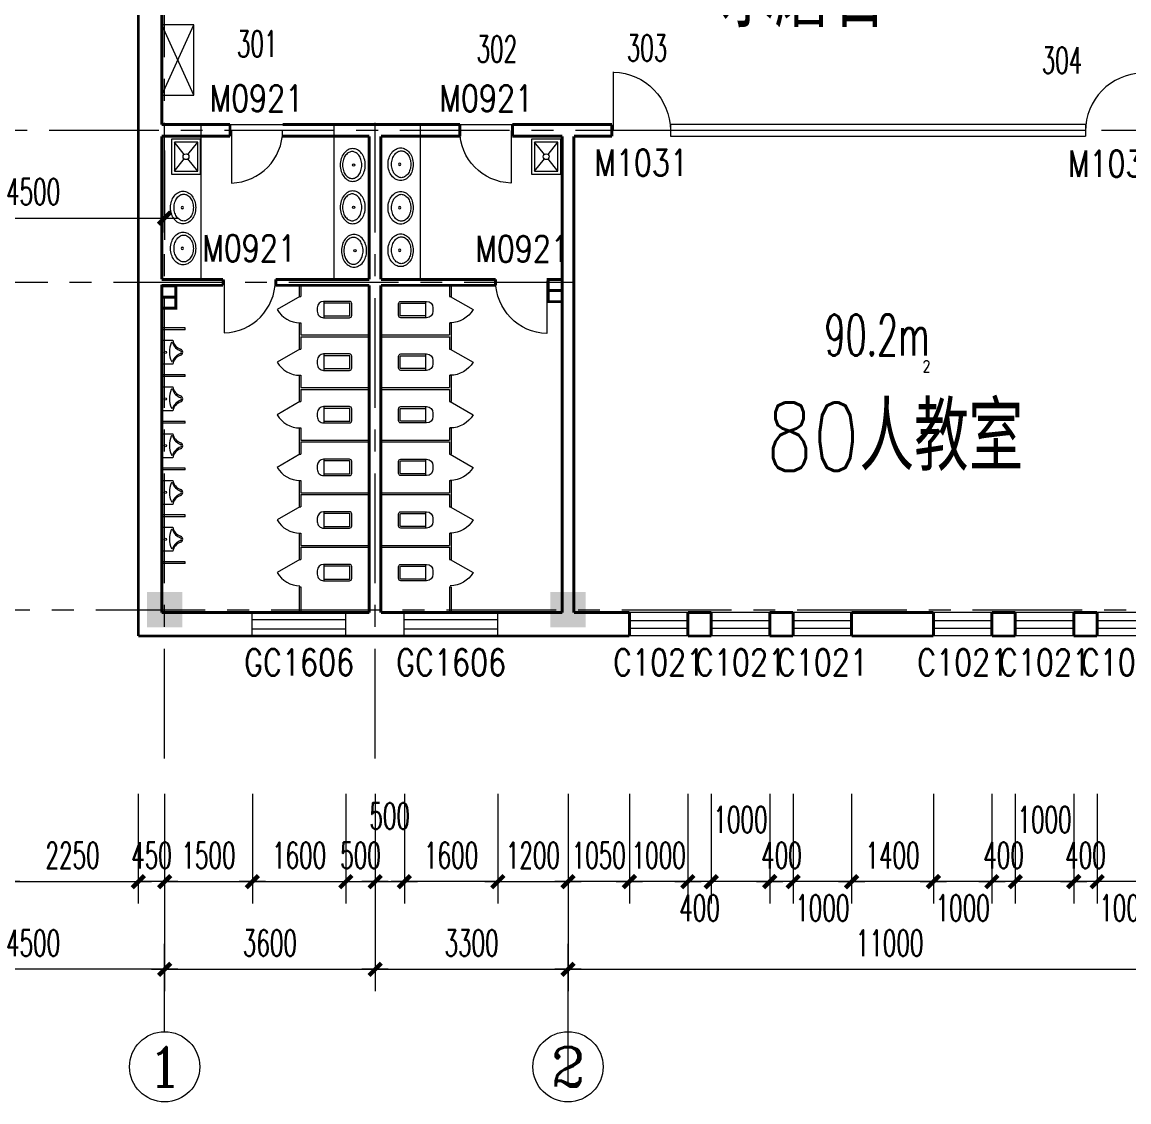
# Model space of a CAD drawing. Extents: x 1575758 to 1999219, y -897052 to -636879.
# Drawn here: x 1744537 to 1763468, y -718238 to -699764 of the extents above; entities that cross this region are included whole.
import ezdxf
from ezdxf.enums import TextEntityAlignment as Align

# ---------------------------------------------------------------- set-up
doc = ezdxf.new("R2010")
doc.units = 0
doc.header["$LTSCALE"] = 1500
doc.header["$MEASUREMENT"] = 0
doc.linetypes.add('CENTER', pattern=[2, 1.25, -0.25, 0.25, -0.25])
doc.linetypes.add('DASH', pattern=[0.35, 0.25, -0.1])
doc.layers.get('0').update_dxf_attribs({"linetype": 'CONTINUOUS', "lineweight": 5})
doc.layers.get('DEFPOINTS').update_dxf_attribs({"linetype": 'CONTINUOUS', "lineweight": 5})
for name, color, linetype, lineweight in [('AXIS', 7, 'CONTINUOUS', 5), ('AXIS_TEXT', 7, 'CONTINUOUS', 5), ('COLUMN', 7, 'CONTINUOUS', 5), ('DOTE', 7, 'CENTER', 5), ('LVTRY', 7, 'CONTINUOUS', 5), ('LVTRY_WINDOW', 7, 'CONTINUOUS', 5), ('PUB_DIM', 7, 'CONTINUOUS', 5), ('PUB_TEXT', 7, 'CONTINUOUS', 5), ('STAIR', 7, 'CONTINUOUS', 0), ('U型玻璃', 7, 'CONTINUOUS', 5), ('WALL', 7, 'CONTINUOUS', 5), ('WINDOW', 7, 'CONTINUOUS', 0), ('WINDOW_TEXT', 7, 'CONTINUOUS', 5), ('我的', 7, 'CONTINUOUS', 5)]:
    doc.layers.add(name, color=color, linetype=linetype, lineweight=lineweight)
doc.styles.add('_SIMPLEX', font='SIMPLEX.shx', dxfattribs={"width": 0.6})
doc.styles.add('COMPLEX', font='COMPLEX')
doc.styles.add('DIM_FONT', font='romans.shx', dxfattribs={"width": 0.6})
doc.styles.add('H1', font='romans.shx', dxfattribs={"width": 1.2, "bigfont": 'hztxt.shx'})
doc.styles.add('SIMPLEX', font='SIMPLEX.SHX', dxfattribs={"width": 0.6})
doc.dimstyles.new('NORMAL', dxfattribs={"dimscale": 1.5, "dimtxt": 300, "dimasz": 1, "dimexe": 250, "dimexo": 300, "dimgap": 150, "dimtad": 1, "dimdec": 0, "dimdsep": 46, "dimtxsty": 'DIM_FONT', "dimblk1": '_DIMX', "dimblk2": '_DIMX', "dimsah": 1, "dimcen": 2.5, "dimdle": 0.3, "dimclrd": 256, "dimclre": 256, "dimclrt": 256, "dimadec": 0, "dimazin": 0, "dimtfac": 1, "dimtdec": 0, "dimtix": 1, "dimtmove": 2, "dimatfit": 3, "dimldrblk": '_DIMX', "dimfxl": 1, "dimtvp": 1, "dimtolj": 1, "dimtzin": 0, "dimlwd": -1, "dimlwe": -1, "dimarcsym": 0})

# ---------------------------------------------------------------- blocks, each defined once
blk = doc.blocks.new('_FZH')
blk.add_solid([(0.5, -0.5), (-0.5, -0.5), (0.5, 0.5), (-0.5, 0.5)])
blk = doc.blocks.new('M_A2ZXL')
blk.add_line((-0.472, 0), (-0.472, -1))
blk.add_arc((-0.5, 0), 1, 271.6231, 0)
blk = doc.blocks.new('_WBLK')
for p, q in [((-0.5, 0.5), (0.5, 0.5)), ((0.5, 0.167), (-0.5, 0.167)), ((0.5, -0.167), (-0.5, -0.167)), ((-0.5, -0.5), (0.5, -0.5))]:
    blk.add_line(p, q)
at = {"layer": 'WINDOW_TEXT', "style": 'SIMPLEX', "flags": 9}
blk.add_attdef('A', text='', height=1, dxfattribs=at).set_placement((0, 1.5), align=Align.MIDDLE)
blk = doc.blocks.new('_LV6')
for p, q in [((-140, -340), (-140, -780)), ((-110, -340), (-110, -770)), ((100, -300), (-100, -300)), ((100, -330), (-100, -330)), ((110, -770), (110, -340)), ((140, -780), (140, -340)), ((140, -770), (-140, -770)), ((-30, -890), (30, -890))]:
    blk.add_line(p, q)
for centre, radius, start, end in [((-100, -340), 40, 90, 180), ((-100, -340), 10, 90, 180), ((100, -340), 40, 0, 90), ((100, -340), 10, 0, 90), ((-30, -780), 110, 180, 270), ((30, -780), 110, 270, 0)]:
    blk.add_arc(centre, radius, start, end)
blk = doc.blocks.new('_DBLK')
blk.add_line((-0.5, 0), (0, -0.866))
blk.add_arc((-0.5, 0), 1, 300, 0)
at = {"layer": 'WINDOW_TEXT', "style": 'SIMPLEX', "flags": 9}
blk.add_attdef('A', text='', height=1, dxfattribs=at).set_placement((0, 1.5), align=Align.MIDDLE)
blk = doc.blocks.new('_LV8')
for p, q in [((-205, 0), (205, 0)), ((-205, -191), (-205, 0)), ((205, 0), (205, -191))]:
    blk.add_line(p, q)
blk.add_circle((0, -60), 20)
for centre, radius, start, end in [((-152, -175), 10, 114.1084, 248.1394), ((5, -526), 395, 66.6675, 114.1084), ((-243, -401), 233, 19.2639, 68.1394), ((243, -401), 233, 110.4941, 160.7361), ((158, -173), 10, 290.4941, 66.6675), ((-243, -391), 203, 19.2639, 79.2894), ((0, -306), 54, 199.2639, 269.7777), ((0, -316), 24, 199.2639, 269.4998), ((0, -306), 54, 270.2223, 340.7361), ((0, -316), 24, 270.5002, 340.7361), ((243, -391), 203, 100.7106, 160.7361)]:
    blk.add_arc(centre, radius, start, end)
blk = doc.blocks.new('_GCBLK')
at = {"linetype": 'DASH'}
for p, q in [((-0.5, -0.5), (-0.5, 0.5)), ((0.5, -0.5), (0.5, 0.5)), ((-0.5, 0.2), (0.5, 0.2)), ((-0.5, -0.2), (0.5, -0.2))]:
    blk.add_line(p, q, dxfattribs=at)
at = {"layer": 'WINDOW_TEXT', "style": 'SIMPLEX', "flags": 9}
blk.add_attdef('A', text='', height=1, dxfattribs=at).set_placement((0, 1.5), align=Align.MIDDLE)
blk = doc.blocks.new('_LV3')
for points in [[(280, -265, 0.12431), (260, -186, 0.105707), (198, -113, 0.086941), (110, -67, 0.077137), (0, -50, 0.077137), (-110, -67, 0.086941), (-198, -113, 0.105707), (-260, -186, 0.12431), (-280, -265, 0.12431), (-260, -344, 0.105707), (-198, -417, 0.086941), (-110, -463, 0.077137), (0, -480, 0.077137), (110, -463, 0.086941), (198, -417, 0.105707), (260, -344, 0.12431)], [(230, -275, 0.12431), (216, -220, 0.105707), (168, -163, 0.086941), (95, -125, 0.077137), (0, -110, 0.077137), (-95, -125, 0.086941), (-168, -163, 0.105707), (-216, -220, 0.12431), (-230, -275, 0.12431), (-216, -330, 0.105707), (-168, -387, 0.086941), (-95, -425, 0.077137), (0, -440, 0.077137), (95, -425, 0.086941), (168, -387, 0.105707), (216, -330, 0.12431)]]:
    blk.add_lwpolyline(points, format="xyb", close=True)
blk.add_circle((0, -250), 20)
blk = doc.blocks.new('_DIMX')
blk.add_line((-150, 0), (150, 0))
at = {"const_width": 50}
blk.add_lwpolyline([(-70, -70), (70, 70)], dxfattribs=at)
blk = doc.blocks.new('*D557')
at = {"layer": 'AXIS'}
for p, q in [((1742475, -701958), (1742475, -703491)), ((1746975, -701958), (1746975, -703491)), ((1742476, -703116), (1746973, -703116))]:
    blk.add_line(p, q, dxfattribs=at)
at = {"layer": 'DEFPOINTS', "color": 0, "lineweight": 5}
for p in [(1742475, -701508), (1746975, -701508), (1746975, -703116)]:
    blk.add_point(p, dxfattribs=at)
at = {"layer": 'AXIS', "xscale": 1.5, "yscale": 1.5, "zscale": 1.5, "rotation": 180}
blk.add_blockref('_DIMX', (1742475, -703116), dxfattribs=at)
at = {"layer": 'AXIS', "xscale": 1.5, "yscale": 1.5, "zscale": 1.5}
blk.add_blockref('_DIMX', (1746975, -703116), dxfattribs=at)
at = {"layer": 'AXIS', "insert": (1744725, -702666), "char_height": 450, "attachment_point": 5, "style": 'DIM_FONT'}
blk.add_mtext('\\A1;4500', dxfattribs=at)
blk = doc.blocks.new('*D1150')
at = {"layer": 'AXIS'}
for p, q in [((1746975, -713005), (1746975, -716345)), ((1750575, -713005), (1750575, -716345)), ((1746976, -715970), (1750573, -715970))]:
    blk.add_line(p, q, dxfattribs=at)
at = {"layer": 'DEFPOINTS', "color": 0, "lineweight": 5}
for p in [(1746975, -712555), (1750575, -712555), (1750575, -715970)]:
    blk.add_point(p, dxfattribs=at)
at = {"layer": 'AXIS', "xscale": 1.5, "yscale": 1.5, "zscale": 1.5, "rotation": 180}
blk.add_blockref('_DIMX', (1746975, -715970), dxfattribs=at)
at = {"layer": 'AXIS', "xscale": 1.5, "yscale": 1.5, "zscale": 1.5}
blk.add_blockref('_DIMX', (1750575, -715970), dxfattribs=at)
at = {"layer": 'AXIS', "insert": (1748775, -715520), "char_height": 450, "attachment_point": 5, "style": 'DIM_FONT'}
blk.add_mtext('\\A1;3600', dxfattribs=at)
blk = doc.blocks.new('*D1155')
at = {"layer": 'AXIS'}
for p, q in [((1753875, -713005), (1753875, -716345)), ((1764875, -712970), (1764875, -716345)), ((1753876, -715970), (1764873, -715970))]:
    blk.add_line(p, q, dxfattribs=at)
at = {"layer": 'DEFPOINTS', "color": 0, "lineweight": 5}
for p in [(1764875, -712520), (1753875, -712555), (1764875, -715970)]:
    blk.add_point(p, dxfattribs=at)
at = {"layer": 'AXIS', "xscale": 1.5, "yscale": 1.5, "zscale": 1.5, "rotation": 180}
blk.add_blockref('_DIMX', (1753875, -715970), dxfattribs=at)
at = {"layer": 'AXIS', "xscale": 1.5, "yscale": 1.5, "zscale": 1.5}
blk.add_blockref('_DIMX', (1764875, -715970), dxfattribs=at)
at = {"layer": 'AXIS', "insert": (1759375, -715520), "char_height": 450, "attachment_point": 5, "style": 'DIM_FONT'}
blk.add_mtext('\\A1;11000', dxfattribs=at)
blk = doc.blocks.new('_AXISO')
blk.add_circle((0, 0), 0.5)
at = {"layer": 'AXIS_TEXT', "style": 'COMPLEX', "width": 1.041667}
blk.add_attdef('A', text='', height=0.56, dxfattribs=at).set_placement((-0.25, -0.28), (0.25, -0.28), align=Align.FIT)
blk = doc.blocks.new('*D1188')
at = {"layer": 'DEFPOINTS', "color": 0, "lineweight": 5}
for p in [(1762925, -712520), (1763925, -712520), (1762925, -714470)]:
    blk.add_point(p, dxfattribs=at)
at = {"layer": 'PUB_DIM'}
for p, q in [((1762925, -712970), (1762925, -714845)), ((1763925, -712970), (1763925, -714845)), ((1763923, -714470), (1762926, -714470))]:
    blk.add_line(p, q, dxfattribs=at)
at = {"layer": 'PUB_DIM', "xscale": 1.5, "yscale": 1.5, "zscale": 1.5}
for p, rotation in [((1762925, -714470), 179.9999999999866), ((1763925, -714470), 359.9999999999867)]:
    blk.add_blockref('_DIMX', p, dxfattribs=dict(at, rotation=rotation))
at = {"layer": 'PUB_DIM', "insert": (1763425, -714920), "char_height": 450, "attachment_point": 5, "style": 'DIM_FONT'}
blk.add_mtext('\\A1;1000', dxfattribs=at)
blk = doc.blocks.new('*D1189')
at = {"layer": 'DEFPOINTS', "color": 0, "lineweight": 5}
for p in [(1762525, -712520), (1762925, -712520), (1762525, -714470)]:
    blk.add_point(p, dxfattribs=at)
at = {"layer": 'PUB_DIM'}
for p, q in [((1762525, -712970), (1762525, -714845)), ((1762925, -712970), (1762925, -714845)), ((1762523, -714470), (1762522, -714470)), ((1762925, -714470), (1762525, -714470)), ((1762926, -714470), (1762928, -714470))]:
    blk.add_line(p, q, dxfattribs=at)
at = {"layer": 'PUB_DIM', "xscale": 1.5, "yscale": 1.5, "zscale": 1.5}
blk.add_blockref('_DIMX', (1762525, -714470), dxfattribs=at)
at = {"layer": 'PUB_DIM', "xscale": 1.5, "yscale": 1.5, "zscale": 1.5, "rotation": 180}
blk.add_blockref('_DIMX', (1762925, -714470), dxfattribs=at)
at = {"layer": 'PUB_DIM', "insert": (1762725, -714020), "char_height": 450, "attachment_point": 5, "style": 'DIM_FONT'}
blk.add_mtext('\\A1;400', dxfattribs=at)
blk = doc.blocks.new('*D1190')
at = {"layer": 'DEFPOINTS', "color": 0, "lineweight": 5}
for p in [(1761525, -712520), (1762525, -712520), (1761525, -714470)]:
    blk.add_point(p, dxfattribs=at)
at = {"layer": 'PUB_DIM'}
for p, q in [((1761525, -712970), (1761525, -714845)), ((1762525, -712970), (1762525, -714845)), ((1762523, -714470), (1761526, -714470))]:
    blk.add_line(p, q, dxfattribs=at)
at = {"layer": 'PUB_DIM', "xscale": 1.5, "yscale": 1.5, "zscale": 1.5}
for p, rotation in [((1761525, -714470), 179.9999999999866), ((1762525, -714470), 359.9999999999867)]:
    blk.add_blockref('_DIMX', p, dxfattribs=dict(at, rotation=rotation))
at = {"layer": 'PUB_DIM', "insert": (1762025, -713407), "char_height": 450, "attachment_point": 5, "style": 'DIM_FONT'}
blk.add_mtext('\\A1;1000', dxfattribs=at)
blk = doc.blocks.new('*D1191')
at = {"layer": 'DEFPOINTS', "color": 0, "lineweight": 5}
for p in [(1761125, -712520), (1761525, -712520), (1761125, -714470)]:
    blk.add_point(p, dxfattribs=at)
at = {"layer": 'PUB_DIM'}
for p, q in [((1761125, -712970), (1761125, -714845)), ((1761525, -712970), (1761525, -714845)), ((1761123, -714470), (1761122, -714470)), ((1761525, -714470), (1761125, -714470)), ((1761526, -714470), (1761528, -714470))]:
    blk.add_line(p, q, dxfattribs=at)
at = {"layer": 'PUB_DIM', "xscale": 1.5, "yscale": 1.5, "zscale": 1.5}
for p, rotation in [((1761125, -714470), 359.9999999999833), ((1761525, -714470), 179.9999999999833)]:
    blk.add_blockref('_DIMX', p, dxfattribs=dict(at, rotation=rotation))
at = {"layer": 'PUB_DIM', "insert": (1761325, -714020), "char_height": 450, "attachment_point": 5, "style": 'DIM_FONT'}
blk.add_mtext('\\A1;400', dxfattribs=at)
blk = doc.blocks.new('*D1192')
at = {"layer": 'DEFPOINTS', "color": 0, "lineweight": 5}
for p in [(1760125, -712520), (1761125, -712520), (1760125, -714470)]:
    blk.add_point(p, dxfattribs=at)
at = {"layer": 'PUB_DIM'}
for p, q in [((1760125, -712970), (1760125, -714845)), ((1761125, -712970), (1761125, -714845)), ((1761123, -714470), (1760126, -714470))]:
    blk.add_line(p, q, dxfattribs=at)
at = {"layer": 'PUB_DIM', "xscale": 1.5, "yscale": 1.5, "zscale": 1.5}
for p, rotation in [((1760125, -714470), 179.9999999999866), ((1761125, -714470), 359.9999999999867)]:
    blk.add_blockref('_DIMX', p, dxfattribs=dict(at, rotation=rotation))
at = {"layer": 'PUB_DIM', "insert": (1760625, -714920), "char_height": 450, "attachment_point": 5, "style": 'DIM_FONT'}
blk.add_mtext('\\A1;1000', dxfattribs=at)
blk = doc.blocks.new('*D1193')
at = {"layer": 'DEFPOINTS', "color": 0, "lineweight": 5}
for p in [(1758725, -712520), (1760125, -712520), (1758725, -714470)]:
    blk.add_point(p, dxfattribs=at)
at = {"layer": 'PUB_DIM'}
for p, q in [((1758725, -712970), (1758725, -714845)), ((1760125, -712970), (1760125, -714845)), ((1760123, -714470), (1758726, -714470))]:
    blk.add_line(p, q, dxfattribs=at)
at = {"layer": 'PUB_DIM', "xscale": 1.5, "yscale": 1.5, "zscale": 1.5}
for p, rotation in [((1758725, -714470), 179.9999999999857), ((1760125, -714470), 359.9999999999857)]:
    blk.add_blockref('_DIMX', p, dxfattribs=dict(at, rotation=rotation))
at = {"layer": 'PUB_DIM', "insert": (1759425, -714020), "char_height": 450, "attachment_point": 5, "style": 'DIM_FONT'}
blk.add_mtext('\\A1;1400', dxfattribs=at)
blk = doc.blocks.new('*D1194')
at = {"layer": 'DEFPOINTS', "color": 0, "lineweight": 5}
for p in [(1757725, -712520), (1758725, -712520), (1757725, -714470)]:
    blk.add_point(p, dxfattribs=at)
at = {"layer": 'PUB_DIM'}
for p, q in [((1757725, -712970), (1757725, -714845)), ((1758725, -712970), (1758725, -714845)), ((1758723, -714470), (1757726, -714470))]:
    blk.add_line(p, q, dxfattribs=at)
at = {"layer": 'PUB_DIM', "xscale": 1.5, "yscale": 1.5, "zscale": 1.5}
for p, rotation in [((1757725, -714470), 179.9999999999933), ((1758725, -714470), 359.9999999999933)]:
    blk.add_blockref('_DIMX', p, dxfattribs=dict(at, rotation=rotation))
at = {"layer": 'PUB_DIM', "insert": (1758225, -714920), "char_height": 450, "attachment_point": 5, "style": 'DIM_FONT'}
blk.add_mtext('\\A1;1000', dxfattribs=at)
blk = doc.blocks.new('*D1195')
at = {"layer": 'DEFPOINTS', "color": 0, "lineweight": 5}
for p in [(1757325, -712520), (1757725, -712520), (1757325, -714470)]:
    blk.add_point(p, dxfattribs=at)
at = {"layer": 'PUB_DIM'}
for p, q in [((1757325, -712970), (1757325, -714845)), ((1757725, -712970), (1757725, -714845)), ((1757323, -714470), (1757322, -714470)), ((1757725, -714470), (1757325, -714470)), ((1757726, -714470), (1757728, -714470))]:
    blk.add_line(p, q, dxfattribs=at)
at = {"layer": 'PUB_DIM', "xscale": 1.5, "yscale": 1.5, "zscale": 1.5}
for p, rotation in [((1757325, -714470), 359.9999999999833), ((1757725, -714470), 179.9999999999833)]:
    blk.add_blockref('_DIMX', p, dxfattribs=dict(at, rotation=rotation))
at = {"layer": 'PUB_DIM', "insert": (1757525, -714020), "char_height": 450, "attachment_point": 5, "style": 'DIM_FONT'}
blk.add_mtext('\\A1;400', dxfattribs=at)
blk = doc.blocks.new('*D1196')
at = {"layer": 'DEFPOINTS', "color": 0, "lineweight": 5}
for p in [(1756325, -712520), (1757325, -712520), (1756325, -714470)]:
    blk.add_point(p, dxfattribs=at)
at = {"layer": 'PUB_DIM'}
for p, q in [((1756325, -712970), (1756325, -714845)), ((1757325, -712970), (1757325, -714845)), ((1757323, -714470), (1756326, -714470))]:
    blk.add_line(p, q, dxfattribs=at)
at = {"layer": 'PUB_DIM', "xscale": 1.5, "yscale": 1.5, "zscale": 1.5}
for p, rotation in [((1756325, -714470), 179.9999999999866), ((1757325, -714470), 359.9999999999867)]:
    blk.add_blockref('_DIMX', p, dxfattribs=dict(at, rotation=rotation))
at = {"layer": 'PUB_DIM', "insert": (1756825, -713407), "char_height": 450, "attachment_point": 5, "style": 'DIM_FONT'}
blk.add_mtext('\\A1;1000', dxfattribs=at)
blk = doc.blocks.new('*D1197')
at = {"layer": 'DEFPOINTS', "color": 0, "lineweight": 5}
for p in [(1755925, -712520), (1756325, -712520), (1755925, -714470)]:
    blk.add_point(p, dxfattribs=at)
at = {"layer": 'PUB_DIM'}
for p, q in [((1755925, -712970), (1755925, -714845)), ((1756325, -712970), (1756325, -714845)), ((1755923, -714470), (1755922, -714470)), ((1756325, -714470), (1755925, -714470)), ((1756326, -714470), (1756328, -714470))]:
    blk.add_line(p, q, dxfattribs=at)
at = {"layer": 'PUB_DIM', "xscale": 1.5, "yscale": 1.5, "zscale": 1.5}
blk.add_blockref('_DIMX', (1755925, -714470), dxfattribs=at)
at = {"layer": 'PUB_DIM', "xscale": 1.5, "yscale": 1.5, "zscale": 1.5, "rotation": 180}
blk.add_blockref('_DIMX', (1756325, -714470), dxfattribs=at)
at = {"layer": 'PUB_DIM', "insert": (1756125, -714920), "char_height": 450, "attachment_point": 5, "style": 'DIM_FONT'}
blk.add_mtext('\\A1;400', dxfattribs=at)
blk = doc.blocks.new('*D1198')
at = {"layer": 'DEFPOINTS', "color": 0, "lineweight": 5}
for p in [(1754925, -712520), (1755925, -712520), (1754925, -714470)]:
    blk.add_point(p, dxfattribs=at)
at = {"layer": 'PUB_DIM'}
for p, q in [((1754925, -712970), (1754925, -714845)), ((1755925, -712970), (1755925, -714845)), ((1754923, -714470), (1754922, -714470)), ((1755925, -714470), (1754925, -714470)), ((1755926, -714470), (1755928, -714470))]:
    blk.add_line(p, q, dxfattribs=at)
at = {"layer": 'PUB_DIM', "xscale": 1.5, "yscale": 1.5, "zscale": 1.5}
for p, rotation in [((1754925, -714470), 359.9999999999867), ((1755925, -714470), 179.9999999999866)]:
    blk.add_blockref('_DIMX', p, dxfattribs=dict(at, rotation=rotation))
at = {"layer": 'PUB_DIM', "insert": (1755425, -714020), "char_height": 450, "attachment_point": 5, "style": 'DIM_FONT'}
blk.add_mtext('\\A1;1000', dxfattribs=at)
blk = doc.blocks.new('*D1199')
at = {"layer": 'DEFPOINTS', "color": 0, "lineweight": 5}
for p in [(1752675, -712520), (1753875, -712520), (1753875, -714470)]:
    blk.add_point(p, dxfattribs=at)
at = {"layer": 'PUB_DIM'}
for p, q in [((1752675, -712970), (1752675, -714845)), ((1753875, -712970), (1753875, -714845)), ((1752673, -714470), (1752672, -714470)), ((1752675, -714470), (1753875, -714470)), ((1753876, -714470), (1753878, -714470))]:
    blk.add_line(p, q, dxfattribs=at)
at = {"layer": 'PUB_DIM', "xscale": 1.5, "yscale": 1.5, "zscale": 1.5}
blk.add_blockref('_DIMX', (1752675, -714470), dxfattribs=at)
at = {"layer": 'PUB_DIM', "xscale": 1.5, "yscale": 1.5, "zscale": 1.5, "rotation": 180}
blk.add_blockref('_DIMX', (1753875, -714470), dxfattribs=at)
at = {"layer": 'PUB_DIM', "insert": (1753275, -714020), "char_height": 450, "attachment_point": 5, "style": 'DIM_FONT'}
blk.add_mtext('\\A1;1200', dxfattribs=at)
blk = doc.blocks.new('*D1200')
at = {"layer": 'DEFPOINTS', "color": 0, "lineweight": 5}
for p in [(1751075, -712520), (1752675, -712520), (1751075, -714470)]:
    blk.add_point(p, dxfattribs=at)
at = {"layer": 'PUB_DIM'}
for p, q in [((1751075, -712970), (1751075, -714845)), ((1752675, -712970), (1752675, -714845)), ((1752673, -714470), (1751076, -714470))]:
    blk.add_line(p, q, dxfattribs=at)
at = {"layer": 'PUB_DIM', "xscale": 1.5, "yscale": 1.5, "zscale": 1.5}
for p, rotation in [((1751075, -714470), 179.9999999999916), ((1752675, -714470), 359.9999999999917)]:
    blk.add_blockref('_DIMX', p, dxfattribs=dict(at, rotation=rotation))
at = {"layer": 'PUB_DIM', "insert": (1751875, -714020), "char_height": 450, "attachment_point": 5, "style": 'DIM_FONT'}
blk.add_mtext('\\A1;1600', dxfattribs=at)
blk = doc.blocks.new('*D1201')
at = {"layer": 'DEFPOINTS', "color": 0, "lineweight": 5}
for p in [(1750075, -712520), (1750575, -712520), (1750575, -714470)]:
    blk.add_point(p, dxfattribs=at)
at = {"layer": 'PUB_DIM'}
for p, q in [((1750075, -712970), (1750075, -714845)), ((1750575, -712970), (1750575, -714845)), ((1750073, -714470), (1750072, -714470)), ((1750075, -714470), (1750575, -714470)), ((1750576, -714470), (1750578, -714470))]:
    blk.add_line(p, q, dxfattribs=at)
at = {"layer": 'PUB_DIM', "xscale": 1.5, "yscale": 1.5, "zscale": 1.5}
blk.add_blockref('_DIMX', (1750075, -714470), dxfattribs=at)
at = {"layer": 'PUB_DIM', "xscale": 1.5, "yscale": 1.5, "zscale": 1.5, "rotation": 180}
blk.add_blockref('_DIMX', (1750575, -714470), dxfattribs=at)
at = {"layer": 'PUB_DIM', "insert": (1750325, -714020), "char_height": 450, "attachment_point": 5, "style": 'DIM_FONT'}
blk.add_mtext('\\A1;500', dxfattribs=at)
blk = doc.blocks.new('*D1202')
at = {"layer": 'DEFPOINTS', "color": 0, "lineweight": 5}
for p in [(1748475, -712520), (1750075, -712520), (1750075, -714470)]:
    blk.add_point(p, dxfattribs=at)
at = {"layer": 'PUB_DIM'}
for p, q in [((1748475, -712970), (1748475, -714845)), ((1750075, -712970), (1750075, -714845)), ((1748476, -714470), (1750073, -714470))]:
    blk.add_line(p, q, dxfattribs=at)
at = {"layer": 'PUB_DIM', "xscale": 1.5, "yscale": 1.5, "zscale": 1.5, "rotation": 180}
blk.add_blockref('_DIMX', (1748475, -714470), dxfattribs=at)
at = {"layer": 'PUB_DIM', "xscale": 1.5, "yscale": 1.5, "zscale": 1.5}
blk.add_blockref('_DIMX', (1750075, -714470), dxfattribs=at)
at = {"layer": 'PUB_DIM', "insert": (1749275, -714020), "char_height": 450, "attachment_point": 5, "style": 'DIM_FONT'}
blk.add_mtext('\\A1;1600', dxfattribs=at)
blk = doc.blocks.new('*D1203')
at = {"layer": 'DEFPOINTS', "color": 0, "lineweight": 5}
for p in [(1746525, -712520), (1746975, -712520), (1746525, -714470)]:
    blk.add_point(p, dxfattribs=at)
at = {"layer": 'PUB_DIM'}
for p, q in [((1746525, -712970), (1746525, -714845)), ((1746975, -712970), (1746975, -714845)), ((1746523, -714470), (1746522, -714470)), ((1746975, -714470), (1746525, -714470)), ((1746976, -714470), (1746978, -714470))]:
    blk.add_line(p, q, dxfattribs=at)
at = {"layer": 'PUB_DIM', "xscale": 1.5, "yscale": 1.5, "zscale": 1.5}
for p, rotation in [((1746525, -714470), 0.0002029438210877689), ((1746975, -714470), 180.0002029438211)]:
    blk.add_blockref('_DIMX', p, dxfattribs=dict(at, rotation=rotation))
at = {"layer": 'PUB_DIM', "insert": (1746750, -714020), "char_height": 450, "attachment_point": 5, "rotation": 0.0002, "style": 'DIM_FONT'}
blk.add_mtext('\\A1;450', dxfattribs=at)
blk = doc.blocks.new('*D1231')
at = {"layer": 'AXIS'}
for p, q in [((1742475, -713005), (1742475, -716345)), ((1746975, -713005), (1746975, -716345)), ((1746973, -715970), (1742476, -715970))]:
    blk.add_line(p, q, dxfattribs=at)
at = {"layer": 'DEFPOINTS', "color": 0, "lineweight": 5}
for p in [(1742475, -712555), (1746975, -712555), (1742475, -715970)]:
    blk.add_point(p, dxfattribs=at)
at = {"layer": 'AXIS', "xscale": 1.5, "yscale": 1.5, "zscale": 1.5, "rotation": 180}
blk.add_blockref('_DIMX', (1742475, -715970), dxfattribs=at)
at = {"layer": 'AXIS', "xscale": 1.5, "yscale": 1.5, "zscale": 1.5}
blk.add_blockref('_DIMX', (1746975, -715970), dxfattribs=at)
at = {"layer": 'AXIS', "insert": (1744725, -715520), "char_height": 450, "attachment_point": 5, "style": 'DIM_FONT'}
blk.add_mtext('\\A1;4500', dxfattribs=at)
blk = doc.blocks.new('*D1247')
at = {"layer": 'DEFPOINTS', "color": 0, "lineweight": 5}
for p in [(1744275, -712520), (1746525, -712520), (1746525, -714470)]:
    blk.add_point(p, dxfattribs=at)
at = {"layer": 'PUB_DIM'}
for p, q in [((1744275, -712970), (1744275, -714845)), ((1746525, -712970), (1746525, -714845)), ((1744276, -714470), (1746523, -714470))]:
    blk.add_line(p, q, dxfattribs=at)
at = {"layer": 'PUB_DIM', "xscale": 1.5, "yscale": 1.5, "zscale": 1.5, "rotation": 180}
blk.add_blockref('_DIMX', (1744275, -714470), dxfattribs=at)
at = {"layer": 'PUB_DIM', "xscale": 1.5, "yscale": 1.5, "zscale": 1.5}
blk.add_blockref('_DIMX', (1746525, -714470), dxfattribs=at)
at = {"layer": 'PUB_DIM', "insert": (1745400, -714020), "char_height": 450, "attachment_point": 5, "style": 'DIM_FONT'}
blk.add_mtext('\\A1;2250', dxfattribs=at)
blk = doc.blocks.new('*D1248')
at = {"layer": 'DEFPOINTS', "color": 0, "lineweight": 5}
for p in [(1746975, -712520), (1748475, -712520), (1748475, -714470)]:
    blk.add_point(p, dxfattribs=at)
at = {"layer": 'PUB_DIM'}
for p, q in [((1746975, -712970), (1746975, -714845)), ((1748475, -712970), (1748475, -714845)), ((1746976, -714470), (1748473, -714470))]:
    blk.add_line(p, q, dxfattribs=at)
at = {"layer": 'PUB_DIM', "xscale": 1.5, "yscale": 1.5, "zscale": 1.5}
for p, rotation in [((1746975, -714470), 179.9999391168379), ((1748475, -714470), 359.9999391168379)]:
    blk.add_blockref('_DIMX', p, dxfattribs=dict(at, rotation=rotation))
at = {"layer": 'PUB_DIM', "insert": (1747725, -714020), "char_height": 450, "attachment_point": 5, "rotation": 359.9999, "style": 'DIM_FONT'}
blk.add_mtext('\\A1;1500', dxfattribs=at)
blk = doc.blocks.new('*D1250')
at = {"layer": 'DEFPOINTS', "color": 0, "lineweight": 5}
for p in [(1753875, -712520), (1754925, -712520), (1753875, -714470)]:
    blk.add_point(p, dxfattribs=at)
at = {"layer": 'PUB_DIM'}
for p, q in [((1753875, -712970), (1753875, -714845)), ((1754925, -712970), (1754925, -714845)), ((1753873, -714470), (1753872, -714470)), ((1754925, -714470), (1753875, -714470)), ((1754926, -714470), (1754928, -714470))]:
    blk.add_line(p, q, dxfattribs=at)
at = {"layer": 'PUB_DIM', "xscale": 1.5, "yscale": 1.5, "zscale": 1.5}
for p, rotation in [((1753875, -714470), 359.9999391170963), ((1754925, -714470), 179.9999391170963)]:
    blk.add_blockref('_DIMX', p, dxfattribs=dict(at, rotation=rotation))
at = {"layer": 'PUB_DIM', "insert": (1754400, -714020), "char_height": 450, "attachment_point": 5, "rotation": 359.9999, "style": 'DIM_FONT'}
blk.add_mtext('\\A1;1050', dxfattribs=at)
blk = doc.blocks.new('_LV12')
for p, q in [((-250, -50), (-39, -219)), ((39, -219), (250, -50)), ((-250, -450), (-39, -281)), ((39, -281), (250, -450))]:
    blk.add_line(p, q)
for points in [[(300, -500), (300, 0), (-300, 0), (-300, -500)], [(250, -450), (250, -50), (-250, -50), (-250, -450)]]:
    blk.add_lwpolyline(points, close=True)
blk.add_circle((0, -250), 50)
blk = doc.blocks.new('*D2284')
at = {"layer": 'AXIS'}
for p, q in [((1750575, -713005), (1750575, -716345)), ((1753875, -713005), (1753875, -716345)), ((1750576, -715970), (1753873, -715970))]:
    blk.add_line(p, q, dxfattribs=at)
at = {"layer": 'DEFPOINTS', "color": 0, "lineweight": 5}
for p in [(1750575, -712555), (1753875, -712555), (1753875, -715970)]:
    blk.add_point(p, dxfattribs=at)
at = {"layer": 'AXIS', "xscale": 1.5, "yscale": 1.5, "zscale": 1.5, "rotation": 180}
blk.add_blockref('_DIMX', (1750575, -715970), dxfattribs=at)
at = {"layer": 'AXIS', "xscale": 1.5, "yscale": 1.5, "zscale": 1.5}
blk.add_blockref('_DIMX', (1753875, -715970), dxfattribs=at)
at = {"layer": 'AXIS', "insert": (1752225, -715520), "char_height": 450, "attachment_point": 5, "style": 'DIM_FONT'}
blk.add_mtext('\\A1;3300', dxfattribs=at)
blk = doc.blocks.new('*D2285')
at = {"layer": 'DEFPOINTS', "color": 0, "lineweight": 5}
for p in [(1750575, -712520), (1751075, -712520), (1751075, -714470)]:
    blk.add_point(p, dxfattribs=at)
at = {"layer": 'PUB_DIM'}
for p, q in [((1750575, -712970), (1750575, -714845)), ((1751075, -712970), (1751075, -714845)), ((1750576, -714470), (1751073, -714470))]:
    blk.add_line(p, q, dxfattribs=at)
at = {"layer": 'PUB_DIM', "xscale": 1.5, "yscale": 1.5, "zscale": 1.5, "rotation": 180}
blk.add_blockref('_DIMX', (1750575, -714470), dxfattribs=at)
at = {"layer": 'PUB_DIM', "xscale": 1.5, "yscale": 1.5, "zscale": 1.5}
blk.add_blockref('_DIMX', (1751075, -714470), dxfattribs=at)
at = {"layer": 'PUB_DIM', "insert": (1750825, -713348), "char_height": 450, "attachment_point": 5, "style": 'DIM_FONT'}
blk.add_mtext('\\A1;500', dxfattribs=at)

msp = doc.modelspace()

# ---------------------------------------------------------------- linework, layer by layer
at = {"layer": 'AXIS'}
for p, q in [((1746974.9, -717037.7), (1746974.9, -715531.4)), ((1753874.9, -717037.7), (1753874.9, -715531.4)), ((1753875, -717927.1), (1753875, -716601.5))]:
    msp.add_line(p, q, dxfattribs=at)
at = {"layer": 'DOTE'}
for p, q in [((1746974.9, -712361), (1746974.9, -648933.1)), ((1750574.9, -712361), (1750574.9, -701316.6)), ((1764874.9, -701616.6), (1739795.7, -701616.6)), ((1753974.9, -704216.6), (1739795.7, -704216.6)), ((1739795.7, -709816.6), (1828858.2, -709816.6))]:
    msp.add_line(p, q, dxfattribs=at)
at = {"layer": 'LVTRY'}
for p, q in [((1746924.9, -701010.8), (1747474.9, -699810.8)), ((1747474.9, -701010.8), (1746924.9, -699810.8)), ((1747598.1, -704166.6), (1747598.1, -701516.6)), ((1749874.7, -704168.3), (1749874.7, -701516.6)), ((1751351.6, -704146.3), (1751351.6, -701516.6)), ((1749274.9, -704266.6), (1749274.9, -704456.6)), ((1749304.9, -704266.6), (1749304.9, -704456.6)), ((1751844.9, -704266.6), (1751844.9, -704456.6)), ((1751874.9, -704266.6), (1751874.9, -704456.6)), ((1749274.9, -704456.6), (1749304.9, -704456.6)), ((1751844.9, -704456.6), (1751874.9, -704456.6)), ((1749274.9, -704906.6), (1749304.9, -704906.6)), ((1749274.9, -704906.6), (1749274.9, -705356.6)), ((1749304.9, -704906.6), (1749304.9, -705116.6)), ((1751844.9, -704906.6), (1751844.9, -705116.6)), ((1751844.9, -704906.6), (1751874.9, -704906.6)), ((1751874.9, -704906.6), (1751874.9, -705356.6)), ((1747324.9, -704995.9), (1746924.9, -704995.9)), ((1747324.9, -705025.9), (1746924.9, -705025.9)), ((1747324.9, -705025.9), (1747324.9, -704995.9)), ((1749304.9, -705116.6), (1750474.9, -705116.6)), ((1749304.9, -705146.6), (1750474.9, -705146.6)), ((1749304.9, -705146.6), (1749304.9, -705356.6)), ((1750674.9, -705116.6), (1751844.9, -705116.6)), ((1750674.9, -705146.6), (1751844.9, -705146.6)), ((1751844.9, -705146.6), (1751844.9, -705356.6)), ((1749274.9, -705356.6), (1749304.9, -705356.6)), ((1751844.9, -705356.6), (1751874.9, -705356.6)), ((1747324.9, -705795.9), (1746924.9, -705795.9)), ((1747324.9, -705825.9), (1746924.9, -705825.9)), ((1747324.9, -705825.9), (1747324.9, -705795.9)), ((1749274.9, -705806.6), (1749304.9, -705806.6)), ((1749274.9, -705806.6), (1749274.9, -706256.6)), ((1749304.9, -705806.6), (1749304.9, -706016.6)), ((1751844.9, -705806.6), (1751844.9, -706016.6)), ((1751844.9, -705806.6), (1751874.9, -705806.6)), ((1751874.9, -705806.6), (1751874.9, -706256.6)), ((1749304.9, -706016.6), (1750474.9, -706016.6)), ((1749304.9, -706046.6), (1750474.9, -706046.6)), ((1749304.9, -706046.6), (1749304.9, -706256.6)), ((1750674.9, -706016.6), (1751844.9, -706016.6)), ((1750674.9, -706046.6), (1751844.9, -706046.6)), ((1751844.9, -706046.6), (1751844.9, -706256.6)), ((1749274.9, -706256.6), (1749304.9, -706256.6)), ((1751844.9, -706256.6), (1751874.9, -706256.6)), ((1747324.9, -706595.9), (1746924.9, -706595.9)), ((1747324.9, -706625.9), (1746924.9, -706625.9)), ((1747324.9, -706625.9), (1747324.9, -706595.9)), ((1749274.9, -706706.6), (1749304.9, -706706.6)), ((1749274.9, -706706.6), (1749274.9, -707156.6)), ((1749304.9, -706706.6), (1749304.9, -706916.6)), ((1751844.9, -706706.6), (1751844.9, -706916.6)), ((1751844.9, -706706.6), (1751874.9, -706706.6)), ((1751874.9, -706706.6), (1751874.9, -707156.6)), ((1749304.9, -706916.6), (1750474.9, -706916.6)), ((1749304.9, -706946.6), (1750474.9, -706946.6)), ((1749304.9, -706946.6), (1749304.9, -707156.6)), ((1750674.9, -706916.6), (1751844.9, -706916.6)), ((1750674.9, -706946.6), (1751844.9, -706946.6)), ((1751844.9, -706946.6), (1751844.9, -707156.6)), ((1749274.9, -707156.6), (1749304.9, -707156.6)), ((1751844.9, -707156.6), (1751874.9, -707156.6)), ((1747324.9, -707395.9), (1746924.9, -707395.9)), ((1747324.9, -707425.9), (1746924.9, -707425.9)), ((1747324.9, -707425.9), (1747324.9, -707395.9)), ((1749274.9, -707606.6), (1749304.9, -707606.6)), ((1749274.9, -707606.6), (1749274.9, -708056.6)), ((1749304.9, -707606.6), (1749304.9, -707816.6)), ((1751844.9, -707606.6), (1751844.9, -707816.6)), ((1751844.9, -707606.6), (1751874.9, -707606.6)), ((1751874.9, -707606.6), (1751874.9, -708056.6)), ((1749304.9, -707816.6), (1750474.9, -707816.6)), ((1749304.9, -707846.6), (1750474.9, -707846.6)), ((1749304.9, -707846.6), (1749304.9, -708056.6)), ((1750674.9, -707816.6), (1751844.9, -707816.6)), ((1750674.9, -707846.6), (1751844.9, -707846.6)), ((1751844.9, -707846.6), (1751844.9, -708056.6)), ((1749274.9, -708056.6), (1749304.9, -708056.6)), ((1751844.9, -708056.6), (1751874.9, -708056.6)), ((1747324.9, -708195.9), (1746924.9, -708195.9)), ((1747324.9, -708225.9), (1746924.9, -708225.9)), ((1747324.9, -708225.9), (1747324.9, -708195.9)), ((1749274.9, -708506.6), (1749304.9, -708506.6)), ((1749274.9, -708506.6), (1749274.9, -708956.6)), ((1749304.9, -708506.6), (1749304.9, -708716.6)), ((1751844.9, -708506.6), (1751844.9, -708716.6)), ((1751844.9, -708506.6), (1751874.9, -708506.6)), ((1751874.9, -708506.6), (1751874.9, -708956.6)), ((1749304.9, -708716.6), (1750474.9, -708716.6)), ((1749304.9, -708746.6), (1750474.9, -708746.6)), ((1749304.9, -708746.6), (1749304.9, -708956.6)), ((1750674.9, -708716.6), (1751844.9, -708716.6)), ((1750674.9, -708746.6), (1751844.9, -708746.6)), ((1751844.9, -708746.6), (1751844.9, -708956.6)), ((1747324.9, -708995.9), (1746924.9, -708995.9)), ((1747324.9, -709025.9), (1746924.9, -709025.9)), ((1747324.9, -709025.9), (1747324.9, -708995.9)), ((1749274.9, -708956.6), (1749304.9, -708956.6)), ((1751844.9, -708956.6), (1751874.9, -708956.6)), ((1749274.9, -709426.6), (1749304.9, -709426.6)), ((1749274.9, -709426.6), (1749274.9, -709866.6)), ((1749304.9, -709426.6), (1749304.9, -709866.6)), ((1751844.9, -709426.6), (1751844.9, -709866.6)), ((1751844.9, -709426.6), (1751874.9, -709426.6)), ((1751874.9, -709426.6), (1751874.9, -709866.6))]:
    msp.add_line(p, q, dxfattribs=at)
msp.add_lwpolyline([(1746924.9, -699810.8), (1746924.9, -701010.8), (1747474.9, -701010.8), (1747474.9, -699810.8)], close=True, dxfattribs=at)
at = {"layer": 'STAIR'}
for p, q in [((1748043.5, -701516.6), (1749043.5, -701516.6)), ((1751974.9, -701516.6), (1752974.9, -701516.6))]:
    msp.add_line(p, q, dxfattribs=at)
at = {"layer": 'U型玻璃'}
for p, q in [((1762724.9, -701516.6), (1755624.9, -701516.6)), ((1755624.9, -701516.6), (1755624.9, -701716.6)), ((1762724.9, -701516.6), (1762724.9, -701716.6)), ((1762724.9, -701616.6), (1755624.9, -701616.6)), ((1755624.9, -701716.6), (1762724.9, -701716.6))]:
    msp.add_line(p, q, dxfattribs=at)
at = {"layer": 'WALL', "const_width": 50}
for points in [[(1746524.9, -710266.6), (1746524.9, -699116.6)], [(1746924.9, -701516.6), (1746924.9, -699316.6)], [(1748093.5, -701516.6), (1746924.9, -701516.6)], [(1748093.5, -701516.6), (1748093.5, -701716.6)], [(1752024.9, -701516.6), (1748993.5, -701516.6)], [(1752024.9, -701516.6), (1752024.9, -701716.6)], [(1752924.9, -701516.6), (1752924.9, -701716.6)], [(1754624.9, -701516.6), (1752924.9, -701516.6)], [(1754624.9, -701516.6), (1754624.9, -701716.6)], [(1746924.9, -701716.6), (1746924.9, -704166.6)], [(1746924.9, -701716.6), (1748093.5, -701716.6)], [(1748993.5, -701716.6), (1748993.5, -701716.6)], [(1748993.5, -701716.6), (1749074.9, -701716.6)], [(1748993.5, -701716.6), (1750474.9, -701716.6)], [(1750474.9, -701716.6), (1750474.9, -704166.6)], [(1750674.9, -701716.6), (1750674.9, -704166.6)], [(1750674.9, -701716.6), (1752024.9, -701716.6)], [(1752924.9, -701716.6), (1753774.9, -701716.6)], [(1753774.9, -701716.6), (1753774.9, -704166.6)], [(1753974.9, -701716.6), (1753974.9, -709866.6)], [(1753974.9, -701716.6), (1754624.9, -701716.6)], [(1746924.9, -704166.6), (1747974.9, -704166.6)], [(1747974.9, -704166.6), (1747974.9, -704266.6)], [(1748876, -704166.6), (1748876, -704266.6)], [(1748876, -704166.6), (1750474.9, -704166.6)], [(1750674.9, -704166.6), (1752634.8, -704166.6)], [(1752634.8, -704166.6), (1752634.8, -704266.6)], [(1753774.9, -704166.6), (1753774.9, -704546.6), (1753534.9, -704546.6), (1753534.9, -704166.6), (1753774.9, -704166.6)], [(1753534.9, -704531.9), (1753534.9, -704166.6)], [(1746924.9, -704266.6), (1746924.9, -709866.6)], [(1746924.9, -704266.6), (1747974.9, -704266.6)], [(1747165.8, -704278.4), (1747165.8, -704658.4), (1746925.8, -704658.4), (1746925.8, -704278.4), (1747165.8, -704278.4)], [(1748876, -704266.6), (1750474.9, -704266.6)], [(1750474.9, -709866.6), (1750474.9, -704266.6)], [(1750674.9, -709866.6), (1750674.9, -704266.6)], [(1750674.9, -704266.6), (1752634.8, -704266.6)], [(1753534.9, -704356.6), (1753774.9, -704356.6)], [(1753774.9, -709866.6), (1753774.9, -704266.6)], [(1746925.8, -704468.4), (1747165.8, -704468.4)], [(1746924.9, -709866.6), (1750474.9, -709866.6)], [(1750674.9, -709866.6), (1753774.9, -709866.6)], [(1753974.9, -709866.6), (1754924.9, -709866.6)], [(1754924.9, -710266.6), (1754924.9, -709866.6)], [(1755924.9, -710266.6), (1755924.9, -709866.6)], [(1755924.9, -709866.6), (1756324.9, -709866.6)], [(1756324.9, -710266.6), (1756324.9, -709866.6)], [(1757324.9, -710266.6), (1757324.9, -709866.6)], [(1757324.9, -709866.6), (1757724.9, -709866.6)], [(1757724.9, -710266.6), (1757724.9, -709866.6)], [(1758724.9, -710266.6), (1758724.9, -709866.6)], [(1758724.9, -709866.6), (1760124.9, -709866.6)], [(1760124.9, -710266.6), (1760124.9, -709866.6)], [(1761124.9, -710266.6), (1761124.9, -709866.6)], [(1761124.9, -709866.6), (1761524.9, -709866.6)], [(1761524.9, -710266.6), (1761524.9, -709866.6)], [(1762524.9, -710266.6), (1762524.9, -709866.6)], [(1762524.9, -709866.6), (1762924.9, -709866.6)], [(1762924.9, -710266.6), (1762924.9, -709866.6)], [(1746524.9, -710266.6), (1754924.9, -710266.6)], [(1756324.9, -710266.6), (1755924.9, -710266.6)], [(1757724.9, -710266.6), (1757324.9, -710266.6)], [(1760124.9, -710266.6), (1758724.9, -710266.6)], [(1761524.9, -710266.6), (1761124.9, -710266.6)], [(1762924.9, -710266.6), (1762524.9, -710266.6)]]:
    msp.add_lwpolyline(points, dxfattribs=at)

# ---------------------------------------------------------------- block references
at = {"layer": 'AXIS'}
ref = msp.add_blockref('_AXISO', (1746974.9, -717637.7), dxfattribs=dict(at, xscale=1200, yscale=1200, zscale=1200))
ref.add_attrib('A', '1', dxfattribs={"layer": 'AXIS_TEXT', "height": 672, "style": 'COMPLEX', "width": 2.083333}).set_placement((1746674.9, -717973.7), (1747274.9, -717973.7), align=Align.FIT)
ref = msp.add_blockref('_AXISO', (1753874.9, -717637.7), dxfattribs=dict(at, xscale=1200, yscale=1200, zscale=1200))
ref.add_attrib('A', '2', dxfattribs={"layer": 'AXIS_TEXT', "height": 672, "style": 'COMPLEX', "width": 1.339286}).set_placement((1753574.9, -717973.7), (1754174.9, -717973.7), align=Align.FIT)
at = {"layer": 'COLUMN', "xscale": 600, "yscale": 600, "zscale": 600}
for p in [(1746974.9, -709816.6), (1753874.9, -709816.6)]:
    msp.add_blockref('_FZH', p, dxfattribs=at)
at = {"layer": 'LVTRY'}
for name, p, rotation in [('_LV12', (1747090.8, -702066.1), 90), ('_LV3', (1750457.7, -702208.7), 270), ('_LV12', (1753251.9, -702066.1), 90), ('_LV3', (1750457.7, -702932.2), 270), ('_LV3', (1750479.7, -703676.1), 270), ('_LV6', (1750474.9, -704681.6), 270), ('_LV8', (1746924.9, -705410.9), 90), ('_LV6', (1750474.9, -705581.6), 270), ('_LV8', (1746924.9, -706210.9), 90), ('_LV6', (1750474.9, -706481.6), 270), ('_LV8', (1746924.9, -707010.9), 90), ('_LV6', (1750474.9, -707381.6), 270), ('_LV8', (1746924.9, -707810.9), 90), ('_LV6', (1750474.9, -708281.6), 270), ('_LV8', (1746924.9, -708610.9), 90), ('_LV6', (1750474.9, -709181.6), 270)]:
    msp.add_blockref(name, p, dxfattribs=dict(at, rotation=rotation))
at = {"layer": 'LVTRY', "xscale": -1, "rotation": 90}
for name, p in [('_LV3', (1750746.6, -702195.5)), ('_LV3', (1747026, -702936.6)), ('_LV3', (1750746.6, -702939.5)), ('_LV3', (1747026, -703636.6)), ('_LV3', (1750746.9, -703667.1)), ('_LV6', (1750674.9, -704681.6)), ('_LV6', (1750674.9, -705581.6)), ('_LV6', (1750674.9, -706481.6)), ('_LV6', (1750674.9, -707381.6)), ('_LV6', (1750674.9, -708281.6)), ('_LV6', (1750674.9, -709181.6))]:
    msp.add_blockref(name, p, dxfattribs=at)
at = {"layer": 'LVTRY_WINDOW', "yscale": 450, "zscale": 450}
for p, xscale, rotation in [((1749289.9, -704681.6), 450, 269.999999999911), ((1751859.9, -704681.6), -450, 90.00000000011855), ((1749289.9, -705581.6), 450, 269.999999999911), ((1751859.9, -705581.6), -450, 90.00000000011855), ((1749289.9, -706481.6), 450, 269.999999999911), ((1751859.9, -706481.6), -450, 90.00000000011855), ((1749289.9, -707381.6), 450, 269.999999999911), ((1751859.9, -707381.6), -450, 90.00000000011855), ((1749289.9, -708281.6), 450, 269.999999999911), ((1751859.9, -708281.6), -450, 90.00000000011855), ((1749289.9, -709181.6), 450, 269.999999999911), ((1751859.9, -709181.6), -450, 90.00000000011855)]:
    msp.add_blockref('_DBLK', p, dxfattribs=dict(at, xscale=xscale, rotation=rotation))
at = {"layer": 'WINDOW'}
ref = msp.add_blockref('M_A2ZXL', (1755124.9, -701616.6), dxfattribs=dict(at, xscale=-1000, yscale=1000, zscale=1000, rotation=180))
ref.add_attrib('A', 'M1031', dxfattribs={"layer": 'WINDOW_TEXT', "height": 450, "style": '_SIMPLEX', "width": 0.8, "flags": 8}).set_placement((1755124.9, -702166.6), align=Align.MIDDLE)
ref = msp.add_blockref('M_A2ZXL', (1763224.9, -701634.4), dxfattribs=dict(at, xscale=1000, yscale=1000, zscale=1000, rotation=180))
ref.add_attrib('A', 'M1031', dxfattribs={"layer": 'WINDOW_TEXT', "height": 450, "style": '_SIMPLEX', "width": 0.8, "flags": 8}).set_placement((1763224.9, -702184.4), align=Align.MIDDLE)
ref = msp.add_blockref('M_A2ZXL', (1748543.5, -701616.6), dxfattribs=dict(at, xscale=900, yscale=900, zscale=900))
ref.add_attrib('A', 'M0921', dxfattribs={"layer": 'WINDOW_TEXT', "height": 450, "style": '_SIMPLEX', "width": 0.8, "flags": 8}).set_placement((1748543.5, -701066.6, -360295.4), align=Align.MIDDLE)
ref = msp.add_blockref('M_A2ZXL', (1752474.9, -701616.6), dxfattribs=dict(at, xscale=-900, yscale=900, zscale=900, rotation=359.9999999999852))
ref.add_attrib('A', 'M0921', dxfattribs={"layer": 'WINDOW_TEXT', "height": 450, "rotation": 360, "style": '_SIMPLEX', "width": 0.8, "flags": 8}).set_placement((1752474.9, -701066.6, -360295.4), align=Align.MIDDLE)
ref = msp.add_blockref('M_A2ZXL', (1748417.7, -704182.2), dxfattribs=dict(at, xscale=900, yscale=900, zscale=900))
ref.add_attrib('A', 'M0921', dxfattribs={"layer": 'WINDOW_TEXT', "height": 450, "style": '_SIMPLEX', "width": 0.8, "flags": 8}).set_placement((1748417.7, -703632.2, -360295.4), align=Align.MIDDLE)
ref = msp.add_blockref('M_A2ZXL', (1753087.5, -704192.4), dxfattribs=dict(at, xscale=-900, yscale=900, zscale=900, rotation=359.9999999999852))
ref.add_attrib('A', 'M0921', dxfattribs={"layer": 'WINDOW_TEXT', "height": 450, "rotation": 360, "style": '_SIMPLEX', "width": 0.8, "flags": 8}).set_placement((1753087.5, -703642.4, -360295.4), align=Align.MIDDLE)
ref = msp.add_blockref('_GCBLK', (1749274.9, -710066.6), dxfattribs=dict(at, xscale=1600, yscale=399.999999823398, zscale=1600))
ref.add_attrib('A', 'GC1606', dxfattribs={"layer": 'WINDOW_TEXT', "height": 450, "style": '_SIMPLEX', "width": 0.8, "flags": 8}).set_placement((1749274.9, -710716.6), align=Align.MIDDLE)
ref = msp.add_blockref('_GCBLK', (1751874.9, -710066.6), dxfattribs=dict(at, xscale=1600, yscale=399.999999823398, zscale=1600))
ref.add_attrib('A', 'GC1606', dxfattribs={"layer": 'WINDOW_TEXT', "height": 450, "style": '_SIMPLEX', "width": 0.8, "flags": 8}).set_placement((1751874.9, -710716.6), align=Align.MIDDLE)
ref = msp.add_blockref('_WBLK', (1755424.9, -710066.6), dxfattribs=dict(at, xscale=1000, yscale=399.9999998378335, zscale=1000, rotation=180))
ref.add_attrib('A', 'C1021', dxfattribs={"layer": 'WINDOW_TEXT', "height": 450, "style": '_SIMPLEX', "width": 0.8, "flags": 8}).set_placement((1755424.9, -710716.6), align=Align.MIDDLE)
ref = msp.add_blockref('_WBLK', (1756824.9, -710066.6), dxfattribs=dict(at, xscale=1000, yscale=399.9999998398125, zscale=1000, rotation=180))
ref.add_attrib('A', 'C1021', dxfattribs={"layer": 'WINDOW_TEXT', "height": 450, "style": '_SIMPLEX', "width": 0.8, "flags": 8}).set_placement((1756824.9, -710716.6), align=Align.MIDDLE)
ref = msp.add_blockref('_WBLK', (1758224.9, -710066.6), dxfattribs=dict(at, xscale=1000, yscale=399.9999998416752, zscale=1000, rotation=180))
ref.add_attrib('A', 'C1021', dxfattribs={"layer": 'WINDOW_TEXT', "height": 450, "style": '_SIMPLEX', "width": 0.8, "flags": 8}).set_placement((1758224.9, -710716.6), align=Align.MIDDLE)
ref = msp.add_blockref('_WBLK', (1760624.9, -710066.6), dxfattribs=dict(at, xscale=1000, yscale=399.9999998423737, zscale=1000, rotation=180))
ref.add_attrib('A', 'C1021', dxfattribs={"layer": 'WINDOW_TEXT', "height": 450, "style": '_SIMPLEX', "width": 0.8, "flags": 8}).set_placement((1760624.9, -710716.6), align=Align.MIDDLE)
ref = msp.add_blockref('_WBLK', (1762024.9, -710066.6), dxfattribs=dict(at, xscale=1000, yscale=399.9999998442363, zscale=1000, rotation=180))
ref.add_attrib('A', 'C1021', dxfattribs={"layer": 'WINDOW_TEXT', "height": 450, "style": '_SIMPLEX', "width": 0.8, "flags": 8}).set_placement((1762024.9, -710716.6), align=Align.MIDDLE)
ref = msp.add_blockref('_WBLK', (1763424.9, -710066.6), dxfattribs=dict(at, xscale=1000, yscale=399.9999998462154, zscale=1000, rotation=180))
ref.add_attrib('A', 'C1021', dxfattribs={"layer": 'WINDOW_TEXT', "height": 450, "style": '_SIMPLEX', "width": 0.8, "flags": 8}).set_placement((1763424.9, -710716.6), align=Align.MIDDLE)

# ---------------------------------------------------------------- texts
at = {"layer": 'PUB_TEXT', "style": 'H1', "width": 0.8}
msp.add_text('2', height=200, dxfattribs=at).set_placement((1759937.7, -705753.8))
at = {"layer": '我的', "lineweight": 0, "style": 'H1', "width": 0.8}
for s, p in [('水磨石', (1756475.3, -699848.8)), ('80人教室', (1757261.6, -707439.3))]:
    msp.add_text(s, height=1166.4, dxfattribs=at).set_placement(p)
at = {"layer": '我的', "color": 0, "lineweight": 5, "attachment_point": 1, "style": 'DIM_FONT'}
for s, insert, char_height, width in [('301', (1748211.7, -699910), 450, 1894.64), ('302', (1752310.4, -700000.9), 450, 1894.64), ('303', (1754877.9, -699981.6), 450, 1894.64), ('304', (1761976.9, -700194), 450, 1894.64), ('{\\C3;90.2m}', (1758261.4, -704768.4), 700, 2256.37)]:
    msp.add_mtext(s, dxfattribs=dict(at, insert=insert, char_height=char_height, width=width))

# ---------------------------------------------------------------- dimensions: what is measured, and where the dimension line sits
at = {"layer": 'AXIS'}
for base, p1, p2, picture, middle in [((1746974.9, -703116.5), (1742474.9, -701508), (1746974.9, -701508), '*D557', (1744724.9, -702666.5)), ((1764874.9, -715970.3), (1753874.9, -712555), (1764874.9, -712520.3), '*D1155', (1759374.9, -715520.3)), ((1742474.9, -715970.3), (1746974.9, -712555), (1742474.9, -712555), '*D1231', (1744724.9, -715520.3)), ((1750574.9, -715970.3), (1746974.9, -712555), (1750574.9, -712555), '*D1150', (1748774.9, -715520.3)), ((1753874.9, -715970.3), (1750574.9, -712555), (1753874.9, -712555), '*D2284', (1752224.9, -715520.3))]:
    dim = msp.add_linear_dim(base=base, p1=p1, p2=p2, dimstyle='NORMAL', dxfattribs=at)
    dim.commit()
    dim.dimension.update_dxf_attribs({"geometry": picture, "text_midpoint": middle})
at = {"layer": 'PUB_DIM'}
for p1, p2, distance, picture, middle in [((1744274.9, -712520.3), (1746524.9, -712520.3), -1950, '*D1247', (1745399.9, -714020.3)), ((1746974.9, -712520.3), (1746524.9, -712520.3), 1950, '*D1203', (1746749.9, -714020.3)), ((1746974.9, -712520.3), (1748474.9, -712520.3), -1950, '*D1248', (1747724.9, -714020.3)), ((1748474.9, -712520.3), (1750074.9, -712520.3), -1950, '*D1202', (1749274.9, -714020.3)), ((1750074.9, -712520.3), (1750574.9, -712520.3), -1950, '*D1201', (1750324.9, -714020.3)), ((1752674.9, -712520.3), (1751074.9, -712520.3), 1950, '*D1200', (1751874.9, -714020.3)), ((1752674.9, -712520.3), (1753874.9, -712520.3), -1950, '*D1199', (1753274.9, -714020.3)), ((1754924.9, -712520.3), (1753874.9, -712520.3), 1950, '*D1250', (1754399.9, -714020.3)), ((1755924.9, -712520.3), (1754924.9, -712520.3), 1950, '*D1198', (1755424.9, -714020.3)), ((1757724.9, -712520.3), (1757324.9, -712520.3), 1950, '*D1195', (1757524.9, -714020.3)), ((1760124.9, -712520.3), (1758724.9, -712520.3), 1950, '*D1193', (1759424.9, -714020.3)), ((1761524.9, -712520.3), (1761124.9, -712520.3), 1950, '*D1191', (1761324.9, -714020.3)), ((1762924.9, -712520.3), (1762524.9, -712520.3), 1950, '*D1189', (1762724.9, -714020.3))]:
    dim = msp.add_aligned_dim(p1=p1, p2=p2, distance=distance, dimstyle='NORMAL', dxfattribs=at)
    dim.commit()
    dim.dimension.update_dxf_attribs({"geometry": picture, "text_midpoint": middle})
for base, p1, p2, angle, picture, middle in [((1751074.9, -714470.3), (1750574.9, -712520.3), (1751074.9, -712520.3), 0, '*D2285', (1750824.9, -713347.9)), ((1755924.9, -714470.3), (1756324.9, -712520.3), (1755924.9, -712520.3), 180, '*D1197', (1756124.9, -714920.3)), ((1756324.9, -714470.3), (1757324.9, -712520.3), (1756324.9, -712520.3), 180, '*D1196', (1756824.9, -713407.4)), ((1757724.9, -714470.3), (1758724.9, -712520.3), (1757724.9, -712520.3), 180, '*D1194', (1758224.9, -714920.3)), ((1760124.9, -714470.3), (1761124.9, -712520.3), (1760124.9, -712520.3), 180, '*D1192', (1760624.9, -714920.3)), ((1761524.9, -714470.3), (1762524.9, -712520.3), (1761524.9, -712520.3), 180, '*D1190', (1762024.9, -713407.4)), ((1762924.9, -714470.3), (1763924.9, -712520.3), (1762924.9, -712520.3), 180, '*D1188', (1763424.9, -714920.3))]:
    dim = msp.add_linear_dim(base=base, p1=p1, p2=p2, angle=angle, dimstyle='NORMAL', dxfattribs=at)
    dim.commit()
    dim.dimension.update_dxf_attribs({"geometry": picture, "text_midpoint": middle, "dimtype": 161})

doc.saveas('drawing.dxf')
